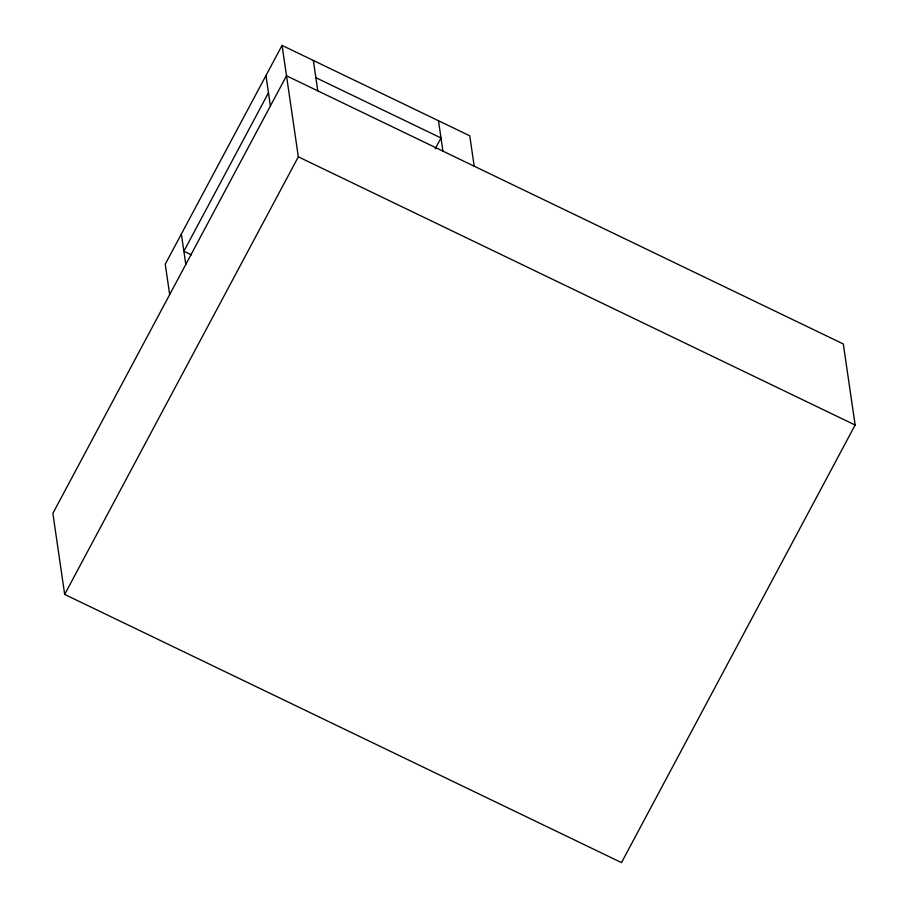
<?xml version="1.0" encoding="UTF-8"?>
<svg xmlns="http://www.w3.org/2000/svg" width="908" height="908" viewBox="0 0 908 908"><rect width="100%" height="100%" fill="white"/><g stroke="black" fill="none" stroke-linecap="round" stroke-linejoin="round"><path stroke-width="1.36" d="M474.192 166.187L469.765 135.803L282.07 45.4L165.256 264.194L169.683 294.578M268.473 92.798L183.881 251.232L191.384 254.853M64.684 594.422L52.868 513.372L286.508 75.795L843.316 343.973L855.132 425.023L621.492 862.6L64.684 594.422L298.335 156.834L282.07 45.4M435.193 148.821L440.993 137.959L315.87 77.691M298.335 156.834L855.132 425.023M438.485 120.73L442.911 151.125M313.351 60.461L317.789 90.857M265.965 75.58L270.391 105.975M181.362 234.014L185.799 264.398"/></g></svg>
